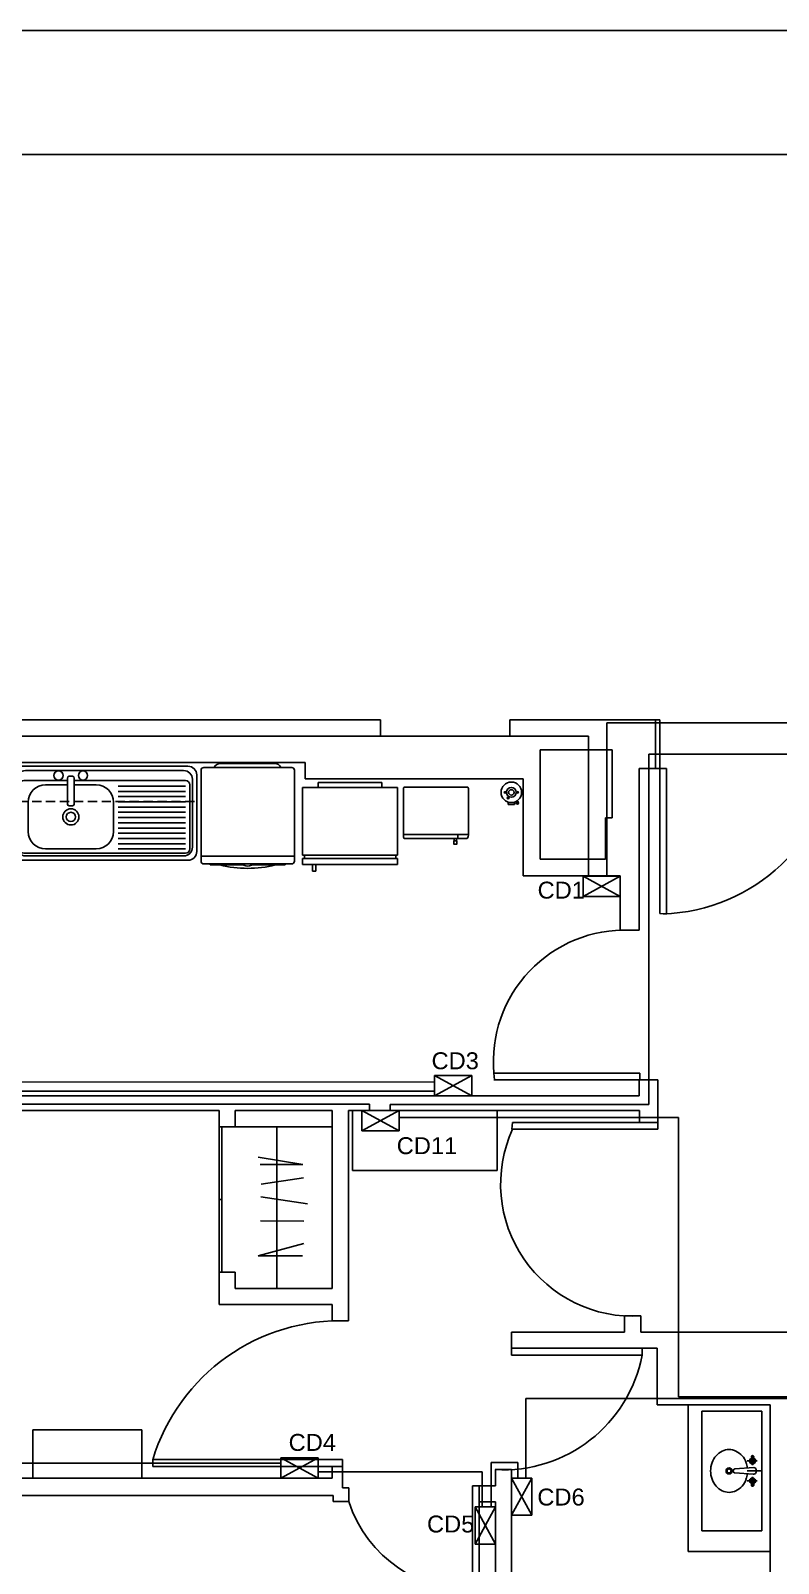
# Model space of a CAD drawing. Header units: millimetres. Extents: x 2377 to 4712, y -254 to 3188.
# Drawn here: x 2963.4 to 3054, y 1059 to 1244.8 of the extents above; entities that cross this region are included whole.
import ezdxf

# ---------------------------------------------------------------- set-up
doc = ezdxf.new("R2010")
doc.units = ezdxf.units.MM
doc.linetypes.add('ACAD_ISO03W100', pattern=[30, 12, -18])
doc.linetypes.add('DASHED2', pattern=[0.375, 0.25, -0.125])
doc.layers.add('CD', color=7, linetype='Continuous', true_color=0x5e67af)
doc.layers.add('Mobiliario', color=254, linetype='Continuous')
doc.layers.add('www.dwgautocad.com', color=7, linetype='Continuous')
doc.styles.get("Standard").update_dxf_attribs({"font": 'arial.ttf'})

# ---------------------------------------------------------------- blocks, each defined once
blk = doc.blocks.new('bn04-7')
for p, q in [((0, 0), (0, -0.147)), ((-0.6, 0), (0.6, 0)), ((-0.6, -0.6), (-0.6, 0)), ((-0.058, -0.092), (-0.151, -0.092)), ((-0.122, -0.087), (-0.112, -0.087)), ((-0.122, -0.098), (-0.112, -0.098)), ((-0.1, -0.148), (-0.1, -0.045)), ((-0.033, -0.08), (-0.02, -0.271)), ((0.034, -0.086), (0.02, -0.271)), ((0.058, -0.092), (0.151, -0.092)), ((0.1, -0.148), (0.1, -0.045)), ((0.122, -0.087), (0.112, -0.087)), ((0.122, -0.098), (0.112, -0.098)), ((0.6, -0.6), (0.6, 0)), ((-0.005, -0.286), (0.005, -0.286)), ((-0.6, -0.6), (0.6, -0.6))]:
    blk.add_line(p, q)
for centre, radius in [((-0.1, -0.092), 0.0118), ((0.1, -0.092), 0.0118), ((0, -0.328), 0.03), ((0, -0.328), 0.02)]:
    blk.add_circle(centre, radius)
for centre, radius, start, end in [((-0.142, -0.092), 0.0118, 39.1354, 320.8646), ((-0.131, -0.083), 0.0025, 219.1354, 256.4029), ((-0.131, -0.101), 0.0025, 103.5971, 140.8646), ((-0.123, -0.049), 0.0381, 256.4029, 272.0458), ((-0.123, -0.136), 0.0381, 87.9542, 103.5971), ((-0.1, -0.092), 0.0299, 191.7173, 168.2827), ((-0.1, -0.092), 0.0235, 194.2864, 165.7136), ((-0.112, -0.084), 0.003, 270, 324.6965), ((-0.112, -0.101), 0.003, 35.3035, 90), ((0, -0.393), 0.249, 96.5773, 109.6169), ((0.055, -0.103), 0.0911, 153.0547, 165.3672), ((-0.006, -0.094), 0.0379, 104.9144, 122.742), ((0, -0.113), 0.0583, 90, 104.9144), ((0, -0.113), 0.0583, 75.0856, 90), ((0.005, -0.094), 0.0379, 57.258, 75.0856), ((-0.056, -0.103), 0.0911, 14.6328, 26.9453), ((0, -0.393), 0.249, 70.3831, 83.252), ((0.025, -0.085), 0.00867, 0, 32.7882), ((0.025, -0.085), 0.00867, 350.3449, 0), ((0.1, -0.092), 0.0299, 11.7173, 348.2827), ((0.1, -0.092), 0.0235, 14.2864, 345.7136), ((0.112, -0.084), 0.003, 215.3035, 270), ((0.112, -0.101), 0.003, 90, 144.6965), ((0.123, -0.049), 0.0381, 267.9542, 283.5971), ((0.123, -0.136), 0.0381, 76.4029, 92.0458), ((0.131, -0.083), 0.0025, 283.5971, 320.8646), ((0.131, -0.101), 0.0025, 39.1354, 76.4029), ((0.142, -0.092), 0.0118, 219.1354, 140.8646), ((-0.055, -0.328), 0.16, 154.2946, 180), ((-0.028, -0.341), 0.189, 130.7108, 154.2946), ((-0.011, -0.361), 0.216, 109.6169, 130.7108), ((-0.005, -0.271), 0.015, 180, 270), ((0.005, -0.271), 0.015, 270, 0), ((0.011, -0.361), 0.216, 49.2892, 70.3831), ((0.028, -0.341), 0.189, 25.7054, 49.2892), ((0.055, -0.328), 0.16, 0, 25.7054), ((-0.055, -0.328), 0.16, 180, 205.7054), ((-0.028, -0.315), 0.189, 205.7054, 229.2892), ((-0.011, -0.295), 0.216, 229.2892, 250.3831), ((0.011, -0.295), 0.216, 289.6169, 310.7108), ((0.028, -0.315), 0.189, 310.7108, 334.2946), ((0.055, -0.328), 0.16, 334.2946, 360), ((0, -0.264), 0.249, 250.3831, 270), ((0, -0.264), 0.249, 270, 289.6169)]:
    blk.add_arc(centre, radius, start, end)
blk = doc.blocks.new('cl25-14')
at = {"layer": 'www.dwgautocad.com', "color": 0}
for p, q in [((0.478, 0.539), (-0.478, 0.539)), ((-0.528, 0.489), (-0.528, 0.05)), ((-0.503, 0.464), (-0.503, 0.075)), ((-0.2125, 0.4572), (-0.463, 0.4572)), ((0.453, 0.514), (-0.453, 0.514)), ((-0.2125, 0.4711), (-0.2125, 0.3223)), ((-0.1835, 0.4811), (-0.2025, 0.4811)), ((-0.1735, 0.3223), (-0.1735, 0.4711)), ((0.463, 0.4572), (-0.1735, 0.4572)), ((0.503, 0.464), (0.503, 0.075)), ((0.528, 0.489), (0.528, 0.05)), ((-0.488, 0.4322), (-0.488, 0.065)), ((-0.2125, 0.4322), (-0.338, 0.4322)), ((-0.048, 0.4322), (-0.1735, 0.4322)), ((0.463, 0.425), (0.077, 0.425)), ((0.463, 0.395), (0.077, 0.395)), ((0.463, 0.365), (0.077, 0.365)), ((0.488, 0.4322), (0.488, 0.065)), ((-0.438, 0.165), (-0.438, 0.3322)), ((-0.2025, 0.3123), (-0.1835, 0.3123)), ((0.052, 0.165), (0.052, 0.3322)), ((0.463, 0.335), (0.077, 0.335)), ((0.463, 0.305), (0.077, 0.305)), ((0.463, 0.275), (0.077, 0.275)), ((0.463, 0.245), (0.077, 0.245)), ((0.463, 0.215), (0.077, 0.215)), ((0.463, 0.185), (0.077, 0.185)), ((0.463, 0.155), (0.077, 0.155)), ((0.463, 0.125), (0.077, 0.125)), ((0.463, 0.095), (0.077, 0.095)), ((0.478, 0), (-0.478, 0)), ((0.463, 0.04), (-0.463, 0.04)), ((0.453, 0.025), (-0.453, 0.025)), ((-0.048, 0.065), (-0.338, 0.065)), ((0.463, 0.065), (0.077, 0.065))]:
    blk.add_line(p, q, dxfattribs=at)
for centre, radius in [((-0.264, 0.4859), 0.026), ((-0.1238, 0.4859), 0.026), ((-0.193, 0.2486), 0.0463), ((-0.193, 0.2486), 0.0263)]:
    blk.add_circle(centre, radius, dxfattribs=at)
for centre, radius, start, end in [((-0.478, 0.489), 0.05, 90, 180), ((0.478, 0.489), 0.05, 0, 90), ((-0.453, 0.464), 0.05, 90, 180), ((-0.463, 0.4322), 0.025, 90, 180), ((-0.2025, 0.4711), 0.01, 90, 180), ((-0.1835, 0.4711), 0.01, 0, 90), ((0.453, 0.464), 0.05, 0, 90), ((0.463, 0.4322), 0.025, 0, 90), ((-0.338, 0.3322), 0.1, 90, 180), ((-0.048, 0.3322), 0.1, 0, 90), ((-0.2025, 0.3223), 0.01, 180, 270), ((-0.1835, 0.3223), 0.01, 270, 0), ((-0.338, 0.165), 0.1, 180, 270), ((-0.048, 0.165), 0.1, 270, 0), ((-0.478, 0.05), 0.05, 180, 270), ((-0.453, 0.075), 0.05, 180, 270), ((-0.463, 0.065), 0.025, 180, 270), ((0.453, 0.075), 0.05, 270, 0), ((0.463, 0.065), 0.025, 270, 0), ((0.478, 0.05), 0.05, 270, 0)]:
    blk.add_arc(centre, radius, start, end, dxfattribs=at)
blk = doc.blocks.new('cl03b-planta')
for p, q in [((0.392, 2.874), (0.392, 3.548)), ((1.063, 3.568), (0.412, 3.568)), ((0.536, 3.598), (0.938, 3.598)), ((1.083, 2.874), (1.083, 3.548)), ((1.083, 2.911), (0.392, 2.911)), ((1.063, 2.854), (0.412, 2.854)), ((0.459, 2.846), (0.459, 2.854)), ((0.459, 2.846), (0.709, 2.846)), ((0.765, 2.846), (1.016, 2.846)), ((1.016, 2.846), (1.016, 2.854))]:
    blk.add_line(p, q)
for points in [[(0.712, 2.854), (0.709, 2.844)], [(0.762, 2.854), (0.765, 2.844)]]:
    blk.add_lwpolyline(points)
for centre, radius, start, end in [((0.412, 3.548), 0.02, 90, 180), ((0.536, 3.548), 0.05, 90, 156.5268), ((0.938, 3.548), 0.05, 23.4732, 90), ((1.063, 3.548), 0.02, 0, 90), ((0.412, 2.874), 0.02, 180, 270), ((0.737, 3.664), 0.843, 255.9297, 284.0703), ((0.737, 2.907), 0.0686, 245.6647, 294.3353), ((1.063, 2.874), 0.02, 270, 0)]:
    blk.add_arc(centre, radius, start, end)
blk = doc.blocks.new('CL-27-PLANTA-www.dwgautocad.com')
at = {"layer": 'www.dwgautocad.com', "ltscale": 0.3}
for p, q in [((9.724, 1.63), (9.689, 1.63)), ((9.689, 1.63), (9.689, 1.56)), ((9.724, 1.56), (9.724, 1.63)), ((9.828, 1.56), (8.843, 1.56)), ((8.843, 1.56), (8.843, 1.499)), ((9.828, 1.499), (8.843, 1.499)), ((9.828, 1.466), (8.843, 1.466)), ((8.843, 1.466), (8.843, 0.764)), ((8.863, 1.499), (8.863, 1.466)), ((9.808, 1.466), (9.808, 1.499)), ((9.828, 1.499), (9.828, 1.56)), ((9.828, 0.764), (9.828, 1.466)), ((9.828, 0.764), (8.843, 0.764)), ((9.005, 0.764), (9.005, 0.714)), ((9.005, 0.714), (9.665, 0.714)), ((9.665, 0.714), (9.665, 0.764))]:
    blk.add_line(p, q, dxfattribs=at)
blk = doc.blocks.new('IN04-3')
at = {"color": 0}
for p, q in [((-0.065, -0.2), (-0.065, -0.25)), ((-0.065, -0.25), (0.065, -0.25)), ((0.065, -0.2), (0.065, -0.25)), ((0.094, -0.188), (0.101, -0.201)), ((0.116, -0.175), (0.123, -0.188))]:
    blk.add_line(p, q, dxfattribs=at)
for centre, radius in [((0, 0), 0.21), ((-0.13, 0), 0.015), ((-0.13, 0), 0.0125), ((-0.13, 0), 0.0125), ((0, 0), 0.1), ((0, 0), 0.055), ((0.13, 0), 0.015), ((0.13, 0), 0.0125), ((0.13, 0), 0.0125), ((-0.065, -0.113), 0.018), ((-0.065, -0.113), 0.015), ((0.123, -0.213), 0.025), ((0.125, -0.216), 0.0175)]:
    blk.add_circle(centre, radius, dxfattribs=at)

msp = doc.modelspace()

# ---------------------------------------------------------------- linework, layer by layer
at = {"transparency": 33554687}
for p, q in [((2847.11, 1244.79), (3267.11, 1244.79)), ((2862.16, 1229.79), (3257.65, 1229.79)), ((2927.42, 1161.26), (3005.81, 1161.26)), ((3005.81, 1161.26), (3005.81, 1159.3)), ((3021.49, 1159.3), (3021.49, 1161.26)), ((3021.49, 1161.26), (3039.13, 1161.26)), ((3039.13, 1161.26), (3039.13, 1155.38)), ((3039.13, 1161.26), (3039.66, 1161.26)), ((3039.66, 1161.26), (3039.66, 1155.38)), ((3005.81, 1159.3), (3021.49, 1159.3)), ((3033.88, 1157.64), (3025.17, 1157.64)), ((3025.17, 1157.64), (3025.17, 1144.4)), ((3033.88, 1149.39), (3033.88, 1157.64)), ((2926.48, 1156.09), (2996.7, 1156.09)), ((2996.7, 1156.09), (2996.7, 1154.13)), ((3039.13, 1155.38), (3037.17, 1155.38)), ((3037.17, 1155.38), (3037.17, 1135.79)), ((3039.66, 1155.38), (3039.13, 1155.38)), ((2996.7, 1154.13), (3023.12, 1154.13)), ((3023.12, 1154.13), (3023.12, 1142.37)), ((3033.08, 1144.4), (3033.08, 1149.39)), ((3033.08, 1149.39), (3033.88, 1149.39)), ((3025.17, 1144.4), (3033.08, 1144.4)), ((3023.12, 1142.37), (3034.88, 1142.37)), ((3034.88, 1142.37), (3034.88, 1135.79)), ((3034.88, 1135.79), (3037.17, 1135.79)), ((3037.15, 1115.7), (3037.15, 1117.63)), ((3037.15, 1117.63), (3039.42, 1117.63)), ((3039.42, 1117.63), (3039.42, 1112.48)), ((2925.44, 1115.7), (3037.15, 1115.7)), ((2986.26, 1113.91), (2925.44, 1113.91)), ((2986.26, 1111.96), (2986.26, 1113.91)), ((2999.98, 1113.91), (2988.22, 1113.91)), ((2988.22, 1113.91), (2988.22, 1111.96)), ((2999.98, 1092.36), (2999.98, 1113.91)), ((3037.22, 1113.91), (3001.94, 1113.91)), ((3001.94, 1113.91), (3001.94, 1088.44)), ((3037.22, 1112.48), (3037.22, 1113.91)), ((2988.22, 1111.96), (2986.26, 1111.96)), ((2986.26, 1111.96), (2986.26, 1094.32)), ((2986.59, 1111.96), (2986.59, 1094.32)), ((2986.59, 1111.96), (2993.26, 1111.96)), ((2988.22, 1111.96), (2999.98, 1111.96)), ((2993.26, 1111.96), (2993.26, 1092.36)), ((3039.42, 1112.48), (3037.22, 1112.48)), ((2991.01, 1108.28), (2996.4, 1107.39)), ((2996.4, 1107.39), (2991.26, 1107.39)), ((2996.48, 1105.77), (2991.37, 1104.98)), ((2991.31, 1103.48), (2996.96, 1102.61)), ((2986.59, 1103.14), (2986.26, 1103.14)), ((2991.3, 1100.54), (2996.54, 1100.51)), ((2996.55, 1097.82), (2990.99, 1096.32)), ((2990.99, 1096.32), (2996.39, 1096.32)), ((2986.26, 1090.4), (2986.26, 1094.32)), ((2986.26, 1094.32), (2988.22, 1094.32)), ((2988.22, 1094.32), (2988.22, 1092.36)), ((2988.22, 1092.36), (2999.98, 1092.36)), ((2999.98, 1090.4), (2986.26, 1090.4)), ((2999.98, 1088.44), (2999.98, 1090.4)), ((3037.37, 1089.03), (3035.41, 1089.03)), ((3035.41, 1089.03), (3035.41, 1087.07)), ((3037.37, 1087.07), (3037.37, 1089.03)), ((3001.94, 1088.44), (2999.98, 1088.44)), ((3021.7, 1085.11), (3021.7, 1087.07)), ((3021.7, 1085.11), (3021.7, 1087.07)), ((3021.7, 1087.07), (3035.41, 1087.07)), ((3037.37, 1087.07), (3066.77, 1087.07)), ((3039.33, 1085.11), (3021.7, 1085.11)), ((3039.33, 1078.25), (3039.33, 1085.11)), ((3053.05, 1078.25), (3039.33, 1078.25)), ((3053.05, 1021.42), (3053.05, 1078.25)), ((3001.21, 1070.8), (2999.98, 1070.8)), ((2999.98, 1070.8), (2999.98, 1069.39)), ((3001.21, 1068.21), (3001.21, 1070.8)), ((3019.73, 1070.41), (3021.69, 1070.41)), ((3019.74, 1068.45), (3019.74, 1070.41)), ((3019.74, 1070.41), (3021.7, 1070.41)), ((3021.7, 1070.41), (3021.7, 1021.42)), ((3021.7, 1070.41), (3021.7, 1021.42)), ((2925.44, 1069.39), (2999.98, 1069.39)), ((3001.97, 1068.21), (3001.21, 1068.21)), ((3001.97, 1066.55), (3001.97, 1068.21)), ((3017.78, 1066.49), (3017.78, 1068.45)), ((3017.78, 1068.45), (3019.74, 1068.45)), ((2925.44, 1067.28), (3000.09, 1067.28)), ((3000.09, 1067.28), (3000.09, 1066.55)), ((3000.09, 1066.55), (3001.97, 1066.55)), ((3019.74, 1066.49), (3017.78, 1066.49)), ((3019.74, 1021.42), (3019.74, 1066.49))]:
    msp.add_line(p, q, dxfattribs=at)
for points in [[(3008.79, 1153.12, 0.414214), (3008.6, 1152.96), (3008.6, 1147.04)], [(3016.48, 1152.91, 0.414214), (3016.32, 1153.12), (3008.76, 1153.12)], [(3016.48, 1152.96), (3016.48, 1147.36), (3015.19, 1147.36), (3015.19, 1146.88), (3016.32, 1146.88, 0.161521), (3016.48, 1147.42)], [(3008.6, 1147.09, 0.414214), (3008.76, 1146.88), (3015.19, 1146.88), (3015.19, 1147.36), (3008.6, 1147.36)]]:
    msp.add_lwpolyline(points, format="xyb", dxfattribs=at)
msp.add_lwpolyline([(3014.75, 1146.88), (3015.03, 1146.88), (3015.03, 1146.6), (3015.08, 1146.6), (3014.75, 1146.6), (3015.08, 1146.6), (3015.08, 1146.21), (3014.7, 1146.21), (3014.7, 1146.6), (3014.75, 1146.6)], close=True, dxfattribs=at)
at = {"layer": 'CD', "transparency": 33554687}
for p, q in [((3062.89, 1160.92), (3033.23, 1160.92)), ((3033.23, 1160.92), (3033.23, 1142.31)), ((3031.04, 1159.31), (2928.41, 1159.31)), ((3031.04, 1142.31), (3031.04, 1159.31)), ((3038.33, 1114.67), (3038.33, 1157.1)), ((3038.33, 1157.1), (3062.01, 1157.1)), ((3012.38, 1117.41), (2927.71, 1117.35)), ((3004.5, 1114.68), (2918.41, 1114.68)), ((3012.38, 1116.28), (2923.8, 1116.28)), ((3004.5, 1113.91), (3004.5, 1114.68)), ((3007, 1113.91), (3007, 1114.67)), ((3007, 1114.67), (3038.33, 1114.67)), ((3041.92, 1113.09), (3008.07, 1113.09)), ((3041.92, 1079.22), (3041.92, 1113.09)), ((3150.98, 1079.22), (3041.92, 1079.22)), ((3023.44, 1069.37), (3023.44, 1079.01)), ((3100.03, 1079.01), (3023.44, 1079.01)), ((2993.76, 1071.18), (2923.8, 1071.18)), ((2998.26, 1070.12), (3018.16, 1070.12)), ((3018.16, 1070.12), (3018.16, 1065.89)), ((3022.47, 1071.27), (3019.25, 1071.27)), ((3019.25, 1071.27), (3019.25, 1065.89)), ((3022.47, 1069.37), (3022.47, 1071.27))]:
    msp.add_line(p, q, dxfattribs=at)
at = {"layer": 'CD', "color": 165, "linetype": 'ACAD_ISO03W100', "true_color": 0x5e67af, "transparency": 33554687}
for p, q in [((3030.38, 1142.31), (3030.38, 1139.86)), ((3030.38, 1139.86), (3034.88, 1142.31)), ((3034.88, 1142.31), (3030.38, 1142.31)), ((3030.38, 1142.31), (3034.88, 1139.86)), ((3034.88, 1139.86), (3034.88, 1142.31)), ((3030.38, 1139.86), (3034.88, 1139.86)), ((3012.38, 1118.16), (3012.38, 1115.7)), ((3012.38, 1115.7), (3016.88, 1118.16)), ((3016.88, 1118.16), (3012.38, 1118.16)), ((3012.38, 1118.16), (3016.88, 1115.7)), ((3016.88, 1115.7), (3016.88, 1118.16)), ((3012.38, 1115.7), (3016.88, 1115.7)), ((3003.57, 1113.91), (3003.57, 1111.46)), ((3003.57, 1111.46), (3008.07, 1113.91)), ((3008.07, 1113.91), (3003.57, 1113.91)), ((3003.57, 1113.91), (3008.07, 1111.46)), ((3008.07, 1111.46), (3008.07, 1113.91)), ((3003.57, 1111.46), (3008.07, 1111.46)), ((2993.76, 1071.85), (2993.76, 1069.39)), ((2993.76, 1069.39), (2998.26, 1071.85)), ((2998.26, 1071.85), (2993.76, 1071.85)), ((2993.76, 1071.85), (2998.26, 1069.39)), ((2998.26, 1069.39), (2998.26, 1071.85)), ((2993.76, 1069.39), (2998.26, 1069.39)), ((3024.16, 1069.37), (3021.7, 1069.37)), ((3021.7, 1069.37), (3024.16, 1064.87)), ((3024.16, 1069.37), (3021.7, 1064.87)), ((3021.7, 1069.37), (3021.7, 1064.87)), ((3024.16, 1064.87), (3024.16, 1069.37)), ((3024.16, 1064.87), (3024.16, 1069.37)), ((3019.74, 1065.89), (3017.28, 1065.89)), ((3017.28, 1065.89), (3019.74, 1061.39)), ((3019.74, 1065.89), (3017.28, 1061.39)), ((3017.28, 1065.89), (3017.28, 1061.39)), ((3019.74, 1061.39), (3019.74, 1065.89)), ((3021.7, 1064.87), (3024.16, 1064.87)), ((3017.28, 1061.39), (3019.74, 1061.39))]:
    msp.add_line(p, q, dxfattribs=at)
at = {"layer": 'Mobiliario', "transparency": 33554687}
for p, q in [((3039.66, 1137.79), (3039.66, 1155.38)), ((3039.66, 1155.38), (3040.48, 1155.38)), ((3040.48, 1155.38), (3040.48, 1137.72)), ((3039.66, 1137.79), (3040.48, 1137.72)), ((3019.56, 1118.45), (3037.23, 1118.45)), ((3019.56, 1118.45), (3019.63, 1117.63)), ((3037.23, 1118.45), (3037.23, 1117.63)), ((3037.15, 1117.63), (3019.56, 1117.63)), ((3002.43, 1113.91), (3002.43, 1106.66)), ((3019.95, 1106.66), (3019.95, 1113.91)), ((3021.83, 1112.48), (3021.75, 1111.66)), ((3039.42, 1111.66), (3021.75, 1111.66)), ((3021.83, 1112.48), (3039.42, 1112.48)), ((3039.42, 1112.48), (3039.42, 1111.66)), ((3002.43, 1106.66), (3019.95, 1106.66)), ((3021.7, 1084.29), (3021.7, 1085.11)), ((3021.7, 1085.11), (3037.52, 1085.11)), ((3037.52, 1085.11), (3037.52, 1084.29)), ((3039.33, 1085.11), (3039.36, 1085.11)), ((3037.52, 1084.29), (3021.7, 1084.29)), ((3043.12, 1078.25), (3043.12, 1060.48)), ((2963.68, 1069.39), (2963.68, 1075.24)), ((2963.68, 1075.24), (2976.89, 1075.24)), ((2976.89, 1075.24), (2976.89, 1069.39)), ((2978.22, 1070.8), (2978.22, 1071.62)), ((2978.22, 1071.62), (3001.21, 1071.62)), ((2999.98, 1070.8), (2978.22, 1070.8)), ((3001.21, 1071.62), (3001.21, 1070.8)), ((3016.96, 1055.7), (3016.96, 1068.45)), ((3016.96, 1068.45), (3017.78, 1068.45)), ((3017.78, 1068.38), (3017.78, 1055.7)), ((3043.12, 1060.48), (3053.05, 1060.48))]:
    msp.add_line(p, q, dxfattribs=at)
at = {"layer": 'Mobiliario', "linetype": 'DASHED2', "ltscale": 4.5, "transparency": 33554687}
msp.add_line((2926.48, 1151.38), (2983.56, 1151.38), dxfattribs=at)
at = {"layer": 'Mobiliario', "transparency": 33554687}
for centre, radius, start, end in [((3039.38, 1159.57), 21.83, 271.8108, 354.8483), ((3035.45, 1119.84), 15.95, 87.9494, 184.995), ((3036.39, 1105.01), 16.01, 155.4642, 273.5086), ((3000.96, 1064.68), 23.77, 87.6377, 163.0439), ((3020.72, 1087.48), 17.1, 266.7154, 349.2284), ((3017, 1071.51), 15.83, 198.2704, 272.7944)]:
    msp.add_arc(centre, radius, start, end, dxfattribs=at)

# ---------------------------------------------------------------- block references
at = {"transparency": 33554687, "xscale": 5.932328879305625, "yscale": 5.932328879305625, "zscale": 5.932328879305625}
msp.add_blockref('IN04-3', (3021.68, 1152.48), dxfattribs=at)
at = {"layer": 'Mobiliario', "transparency": 33554687}
for name, p, xscale, yscale, zscale in [('cl25-14', (2972.39, 1144.25), 21.14842405815984, 21.14842405815984, 21.14842405815984), ('cl03b-planta', (2977.66, 1097.09), 16.37043631613739, 16.37043631613739, 16.37043631613739)]:
    msp.add_blockref(name, p, dxfattribs=dict(at, xscale=xscale, yscale=yscale, zscale=zscale))
at = {"layer": 'Mobiliario', "color": 251, "true_color": 0x636466, "transparency": 33554684, "xscale": 11.71182946332278, "yscale": 11.71182946332278, "zscale": 11.71182946332278, "rotation": 180}
msp.add_blockref('CL-27-PLANTA-www.dwgautocad.com', (3111.47, 1162.02), dxfattribs=at)
at = {"layer": 'Mobiliario', "transparency": 33554687, "xscale": 12.10028940834301, "yscale": 12.10028940834301, "zscale": 12.10028940834301, "rotation": 270}
msp.add_blockref('bn04-7', (3052.03, 1070.25), dxfattribs=at)

# ---------------------------------------------------------------- texts
at = {"layer": 'CD', "transparency": 33554687, "char_height": 2.053, "attachment_point": 1}
for s, insert in [('CD1', (3024.86, 1141.66)), ('CD3', (3012.01, 1120.98)), ('CD11', (3007.79, 1110.69)), ('CD4', (2994.69, 1074.73)), ('CD6', (3024.83, 1068.11)), ('CD5', (3011.46, 1064.84))]:
    msp.add_mtext_dynamic_manual_height_columns(s, width=10.0855, gutter_width=10.27, heights=[0], dxfattribs=dict(at, insert=insert))

doc.saveas('drawing.dxf')
